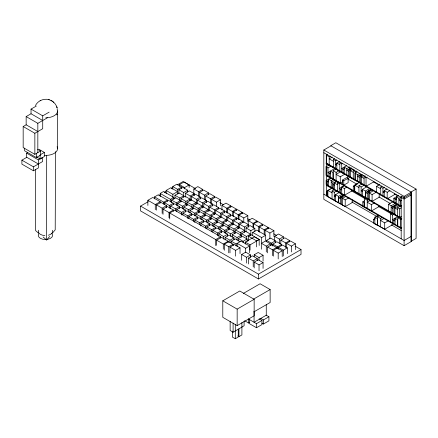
<?xml version="1.0" encoding="UTF-8"?>
<svg xmlns="http://www.w3.org/2000/svg" width="438" height="438" viewBox="0 0 438 438"><rect width="100%" height="100%" fill="white"/><g stroke="black" fill="none" stroke-linecap="round" stroke-linejoin="round"><path stroke-width="0.66" d="M43.143 237.024L46.652 240.008L46.68 155.381M55.522 151.614L55.21 229.808L51.788 233.887M56.896 114.893L57.05 114.455L56.94 114.772M35.379 105.646C37.745 100.817 43.691 98.172 48.859 99.656M46.652 240.008L49.647 236.438M42.721 120.505L31.032 113.754L31.032 109.095L36.299 106.056M37.832 131.542L26.149 124.797L26.149 116.579L31.032 113.754M24.648 148.088L24.648 150.82L36.338 157.565L40.597 155.107L40.597 151.006L34.854 154.324L23.17 147.579L23.17 126.516L26.149 124.797M31.032 109.095L42.721 115.84L49.155 112.128M26.149 116.579L37.832 123.324L47.397 117.8M23.17 126.516L34.854 133.262L42.721 128.723L42.721 115.84M38.363 163.993L26.674 157.242L26.674 153.141L27.742 152.528M26.674 153.141L38.363 159.892L38.363 167.957L33.447 170.793L21.9 164.13L21.9 160.16L26.817 157.324M40.093 158.983L44.353 156.525L44.353 152.424L40.093 154.882L40.093 158.983L36.589 156.957M38.363 159.892L42.623 157.428L42.623 161.529L33.447 166.829L21.9 160.16M147.874 205.455L147.874 200.292L152.807 197.445L160.209 201.715L160.209 203.008M160.209 196.706L160.209 193.432L163.555 191.499L173.776 197.401L173.776 199.367M154.57 198.857L154.57 196.892L158.271 194.757L167.431 200.046L167.431 201.354M166.144 190.437L170.825 187.732L177.571 191.625L172.884 194.33L166.144 190.437L166.144 193.662M172.764 189.161L172.764 186.561L176.793 184.239L181.628 187.026L181.628 188.324M295.103 246.145L301.026 249.567L301.026 254.396L258.458 278.973L140.571 210.913L140.571 206.084L148.258 201.644M158.895 195.501L160.669 194.477M164.217 192.43L165.991 191.406M171.313 188.335L172.495 187.65M177.226 184.918L183.139 181.507L195.578 188.685M179.481 186.577L179.481 184.622L184.048 181.984L189.15 184.929L189.15 187.541M177.571 194.209L177.598 189.353L181.628 187.026M178.874 193.645L178.874 189.753L182.903 187.426L187.738 190.218L187.738 192.162M179.481 184.622L184.584 187.568L189.15 184.929M147.874 200.292L155.276 204.568L160.209 201.715M156.508 210.169L156.508 204.929L160.916 202.383L166.549 205.641L166.549 207.607M174.948 198.485L174.948 195.239L178.972 192.912L183.807 195.704L183.807 197.001M154.57 196.892L163.735 202.181L167.431 200.046M164.535 204.672L164.535 202.723L168.559 200.396L173.393 203.188L173.393 204.486M160.209 193.432L170.431 199.334L173.776 197.401M178.874 189.753L183.708 192.545L187.738 190.218M171.581 202.674L171.581 200.078L175.611 197.752L180.445 200.544L180.445 201.841M185.389 197.122L185.389 193.229L189.419 190.902L194.253 193.695L194.253 195.644M193.82 194.779L193.82 188.937L197.85 186.615L202.684 189.402L202.684 190.7M156.508 204.929L162.148 208.181L166.549 205.641M174.948 195.239L179.783 198.031L183.807 195.704M181.042 201.836L181.042 198.595L185.071 196.268L189.906 199.06L189.906 201.004M163.029 214.341L163.029 209.096L167.431 206.555L173.426 210.016L173.426 211.324M164.535 202.723L169.369 205.515L173.393 203.188M170.628 208.674L170.628 206.079L174.658 203.752L179.492 206.544L179.492 208.488M171.581 200.078L176.415 202.871L180.445 200.544M185.389 193.229L190.223 196.021L194.253 193.695M177.68 206.03L177.68 203.429L181.71 201.108L186.539 203.894L186.539 205.844M193.82 188.937L198.655 191.729L202.684 189.402M191.488 200.478L191.488 196.585L195.512 194.258L200.347 197.051L200.347 198.994M199.586 196.897L199.586 192.353L203.615 190.026L208.45 192.819L208.45 194.768M181.042 198.595L185.876 201.381L189.906 199.06M163.029 209.096L169.019 212.556L173.426 210.016M170.628 206.079L175.463 208.866L179.492 206.544M187.157 205.367L187.157 202.121L191.187 199.799L196.021 202.586L196.021 204.535M169.725 219.005L169.725 213.021L174.658 210.174L220.648 236.723L220.648 238.053M176.744 211.554L176.744 209.605L180.774 207.284L185.608 210.07L185.608 212.019M177.68 203.429L182.515 206.221L186.539 203.894M191.488 196.585L196.317 199.372L200.347 197.051M183.796 209.556L183.796 206.96L187.82 204.634L192.654 207.426L192.654 209.375M199.586 192.353L204.42 195.145L208.45 192.819M197.598 204.009L197.598 200.111L201.628 197.79L206.462 200.577L206.462 202.526M205.729 200.533L205.729 195.989L209.758 193.662L214.593 196.454L214.593 197.752M187.157 202.121L191.992 204.913L196.021 202.586M176.744 209.605L181.578 212.397L185.608 210.07M193.339 208.86L193.339 205.614L197.363 203.292L202.197 206.079L202.197 208.028M182.925 215.047L182.925 213.098L186.949 210.777L191.784 213.563L191.784 215.512M183.796 206.96L188.625 209.753L192.654 207.426M197.598 200.111L202.433 202.904L206.462 200.577M189.972 213.049L189.972 210.454L194.001 208.132L198.836 210.919L198.836 212.868M205.729 195.989L210.563 198.781L214.593 196.454M203.779 207.502L203.779 203.604L207.809 201.283L212.638 204.07L212.638 206.019M211.57 203.905L211.57 199.361L215.6 197.034L220.434 199.827L220.434 205.668M193.339 205.614L198.173 208.406L202.197 206.079M199.257 212.353L199.257 209.112L203.287 206.785L208.121 209.572L208.121 211.521M182.925 213.098L187.76 215.89L191.784 213.563M188.844 218.54L188.844 216.591L192.873 214.27L197.708 217.056L197.708 219.005M189.972 210.454L194.806 213.246L198.836 210.919M203.779 203.604L208.614 206.397L212.638 204.07M195.895 215.896L195.895 213.947L199.925 211.625L204.76 214.412L204.76 216.361M211.57 199.361L216.405 202.153L220.434 199.827M209.703 210.996L209.703 207.097L213.728 204.776L218.562 207.563L218.562 208.866M199.257 209.112L204.092 211.899L208.121 209.572M205.247 215.737L205.247 212.49L209.276 210.169L214.111 212.956L214.111 214.253M188.844 216.591L193.678 219.383L197.708 217.056M194.833 222.57L194.833 219.975L198.863 217.653L203.697 220.44L203.697 222.389M195.895 213.947L200.73 216.739L204.76 214.412M221.962 209.988L221.962 205.449L225.992 203.123L230.826 205.915L230.826 207.212M209.703 207.097L214.538 209.89L218.562 207.563M201.88 219.925L201.88 217.33L205.909 215.003L210.744 217.796L210.744 219.745M215.688 213.728L215.688 210.481L219.717 208.159L224.552 210.946L224.552 212.895M205.247 212.49L210.081 215.282L214.111 212.956M416.1 189.09L411.019 192.019L411.019 241.354L416.1 238.425L416.1 189.09L335.831 142.744L330.75 145.679L411.304 192.183L411.304 241.519L404.099 245.68L323.824 199.339L323.824 149.999L331.035 145.838M211.297 219.159L211.297 215.912L215.326 213.585L220.161 216.377L220.161 217.675M194.833 219.975L199.668 222.767L203.697 220.44M221.962 205.449L226.796 208.236L230.826 205.915M200.883 225.992L200.883 223.396L204.913 221.07L209.747 223.862L209.747 225.811M201.88 217.33L206.714 220.122L210.744 217.796M227.574 213.229L227.574 208.691L231.603 206.364L236.438 209.156L236.438 210.454M215.688 210.481L220.522 213.273L224.552 210.946M207.93 223.347L207.93 220.752L211.959 218.425L216.794 221.217L216.794 223.161M221.737 217.149L221.737 213.903L225.767 211.576L230.602 214.368L230.602 216.317M211.297 215.912L216.131 218.704L220.161 216.377M353.263 179.087L353.263 170.524L355.24 171.669L355.24 180.226L326.266 163.5L326.266 155.118L327.389 154.466M217.286 222.685L217.286 219.443L221.31 217.117L226.145 219.909L226.145 221.206M200.883 223.396L205.718 226.189L209.747 223.862M227.574 208.691L232.408 211.477L236.438 209.156M206.873 228.871L206.873 226.928L210.897 224.601L215.731 227.393L215.731 228.691M207.93 220.752L212.764 223.544L216.794 221.217M233.339 216.471L233.339 211.926L237.369 209.605L242.203 212.392L242.203 213.695M326.266 155.118L329.184 156.804L330.307 156.152M221.737 213.903L226.572 216.695L230.602 214.368M213.919 226.879L213.919 224.283L217.949 221.956L222.783 224.749L222.783 226.046M227.727 220.675L227.727 217.434L231.757 215.107L236.591 217.9L236.591 219.843M332.135 157.111L329.184 158.813L333.351 161.222M217.286 219.443L222.121 222.236L226.145 219.909M223.27 225.997L223.27 222.75L227.3 220.424L232.135 223.216L232.135 225.165M333.351 167.59L333.351 159.383L334.517 158.709M206.873 226.928L211.707 229.72L215.731 227.393M233.339 211.926L238.173 214.719L242.203 212.392M212.857 232.184L212.857 230.235L216.887 227.908L221.721 230.7L221.721 232.649M238.951 219.712L238.951 215.167L242.981 212.846L247.815 215.633L247.815 221.475M213.919 224.283L218.754 227.07L222.783 224.749M333.351 159.383L335.563 160.658L336.729 159.985M227.727 217.434L232.562 220.226L236.591 217.9M219.909 230.185L219.909 227.59L223.933 225.263L228.767 228.056L228.767 230.005M330.433 177.823L330.433 171.055L333.028 172.556L333.028 179.323L326.047 175.288L326.047 166.769L329.458 164.803M233.711 224.634L233.711 220.741L237.741 218.414L242.575 221.206L242.575 222.504M223.27 222.75L228.105 225.543L232.135 223.216M326.047 166.769L327.963 167.874L330.805 166.237M336.849 169.61L336.849 163.029L339.691 161.387M337.2 163.516L335.563 164.464L336.849 165.203M229.194 229.49L229.194 226.243L233.224 223.922L238.058 226.709L238.058 228.658M212.857 230.235L217.691 233.027L221.721 230.7M238.951 215.167L243.785 217.96L247.815 215.633M339.811 171.318L339.811 162.799L340.945 162.142M218.781 236.323L218.781 233.728L222.811 231.401L227.645 234.193L227.645 236.142M219.909 227.59L224.738 230.383L228.767 228.056M233.711 220.741L238.546 223.533L242.575 221.206M339.811 162.799L341.722 163.905L342.861 163.248M225.827 233.678L225.827 231.083L229.857 228.756L234.691 231.549L234.691 233.498M334.982 168.427L327.963 172.49L330.433 173.913M239.635 228.127L239.635 224.234L243.665 221.907L248.499 224.699L248.499 227.295M342.636 181.797L340.277 183.161L333.192 179.065L333.192 170.683L335.995 169.068M330.329 172.545L329.195 173.202L329.195 177.105M248.204 226.441L248.204 220.599L252.233 218.272L257.068 221.064L257.068 222.362M169.725 213.021L215.715 239.57L220.648 236.723M229.194 226.243L234.029 229.036L238.058 226.709M216.596 245.335L216.596 240.172L221.529 237.325L228.225 241.19L228.225 242.477M218.781 233.728L223.615 236.52L227.645 234.193M346.841 165.564L341.722 168.515L344.191 169.944M235.562 229.923L239.591 227.596L244.426 230.388L240.396 232.715L235.562 229.923L235.562 233.169M333.192 170.683L336.11 172.369L338.913 170.754M225.827 231.083L230.662 233.876L234.691 231.549M344.662 168.241L342.954 169.227L342.954 173.136M225.148 240.002L225.148 237.407L229.178 235.08L234.012 237.872L234.012 239.816M244.426 232.337L244.47 227.026L248.499 224.699M340.83 171.658L336.11 174.384L340.277 176.788L344.996 174.067M232.2 237.358L232.2 234.763L236.224 232.436L241.059 235.228L241.059 237.172M336.264 181.244L332.847 183.21L332.847 188.307L326.151 184.442L326.151 180.538L330.893 177.79M344.191 173.848L344.191 167.086L346.792 168.586L349.634 166.944M248.204 220.599L253.038 223.391L257.068 221.064M246.008 231.806L246.008 227.913L250.032 225.586L254.867 228.379L254.867 231.625M253.668 228.297L253.668 223.752L257.697 221.425L262.526 224.218L262.526 225.515M328.522 180.587L327.383 181.244L327.383 185.154M350.772 167.951L346.792 170.251L348.424 171.192M349.666 177.007L349.666 168.794L351.309 167.842M349.666 168.794L350.553 169.309L352.196 168.356M328.62 185.865L328.62 179.104L331.216 180.604L333.493 179.29M216.596 240.172L223.292 244.037L228.225 241.19M225.148 237.407L229.983 240.199L234.012 237.872M353.291 169.21L350.553 170.793L353.263 172.353M241.656 236.936L241.656 233.689L245.685 231.363L250.52 234.155L250.52 235.452M334.632 180.303L331.216 182.268L332.847 183.21M224.349 250.279L224.349 244.207L228.751 241.661L233.158 244.207L233.158 245.554M232.2 234.763L237.035 237.555L241.059 235.228M353.263 170.524L354.402 169.867M231.242 243.123L231.242 241.174L235.272 238.847L240.106 241.639M246.008 227.913L250.837 230.706L254.867 228.379M253.668 223.752L258.502 226.545L262.526 224.218M238.288 241.124L238.288 238.529L242.318 236.202L247.152 238.995L247.152 241.59M334.386 189.577L334.386 182.996L337.233 181.354M351.725 189.698L351.725 191.05L344.334 195.315L333.104 188.838L333.104 184.431L334.199 183.801M355.24 171.669L356.384 171.006M259.356 232.228L259.356 227.037L263.386 224.71L268.22 227.503L268.22 228.8M337.348 191.286L337.348 182.766L338.486 182.109M342.489 180.034L346.858 177.51L348.139 178.255L348.139 182.657L343.77 185.175L342.489 184.436L342.489 180.034L343.77 180.774L348.139 178.255M374.03 181.682L366.037 186.298L354.988 179.919L354.988 173.152L357.26 171.838M252.71 235.639L252.71 232.414L256.734 230.092L265.68 235.261L265.68 240.424M224.349 244.207L228.751 246.747L233.158 244.207M241.656 233.689L246.49 236.482L250.52 234.155M248.505 240.867L248.505 236.175L251.045 234.708L259.186 239.411L259.186 245.439M341.908 194.373L338.497 196.344L338.497 202.925L327.876 196.793L327.876 190.421L332.004 188.039M337.348 182.766L339.264 183.872L340.403 183.215M229.983 252.89L229.983 247.109L234.39 244.568L240.029 247.82L240.029 253.602M326.403 191.406L327.684 192.145L327.684 196.547L326.403 195.808L326.403 191.406L330.225 189.2M231.242 241.174L236.077 243.966L241.086 241.146L249.545 246.03L249.545 252.682M354.988 173.152L357.583 174.653L359.861 173.339M238.288 238.529L243.123 241.322L247.152 238.995M259.356 227.037L264.191 229.83L268.22 227.503M332.042 199.197L332.042 190.99L334.369 189.649M361 174.351L357.583 176.322L359.215 177.264M359.215 182.361L359.215 175.43L360.857 174.483M360.463 183.079L360.463 174.861L361.553 174.231M265.045 234.779L265.045 230.235L269.074 227.908L273.909 230.7L273.909 236.542M245.275 242.083L254.412 236.805L259.197 239.57L250.065 244.847L245.275 242.083L245.275 244.065M360.463 174.861L361.35 175.375L362.445 174.746M341.733 193.815L341.733 187.053L344.575 185.411M343.814 185.86L339.264 188.482L341.733 189.911M332.042 190.99L334.254 192.266L336.581 190.924M364.087 175.282L361.35 176.859L364.06 178.425M341.635 188.537L340.496 189.194L340.496 193.103M229.983 247.109L235.622 250.366L240.029 247.82M364.06 185.154L364.06 176.596L365.199 175.934M341.733 187.053L344.334 188.554L346.606 187.24M335.535 201.217L335.535 194.636L339.516 192.337M252.71 232.414L261.661 237.582L265.68 235.261M265.045 230.235L269.879 233.027L273.909 230.7M248.505 236.175L256.646 240.878L259.186 239.411M335.891 195.129L334.254 196.071L335.535 196.815M364.06 176.596L366.037 177.74L367.181 177.078M369.929 188.417L365.38 191.045L365.38 197.626L354.758 191.494L354.758 185.121L359.472 182.4M237.21 246.709L237.21 243.386L245.669 248.269L249.545 246.03M353.285 186.106L354.566 186.845L354.566 191.247L353.285 190.508L353.285 186.106L357.654 183.582M358.925 193.897L358.925 185.69L361.832 184.009M352.322 199.838L352.322 202.531L345.21 206.637L338.733 202.904L338.733 197.806L343.852 194.85M340.364 203.845L340.364 196.914L343.649 195.019M341.613 204.562L341.613 196.344L343.797 195.08M241.688 260.325L241.688 254.483L245.718 252.157L250.552 254.949L250.552 257.544M261.453 249.184L261.453 243.342L265.477 241.02L270.312 243.807L270.312 245.756M266.561 241.694L266.561 240.391L270.591 238.069L275.425 240.856L275.425 242.805M341.613 196.344L342.5 196.859L344.69 195.594M274.527 240.862L274.527 236.323L278.552 233.996L283.386 236.788L283.386 238.732M358.925 185.69L361.136 186.966L364.044 185.285M345.785 196.448L342.5 198.343L345.21 199.909L349.037 197.697M362.418 195.917L362.418 189.336L366.967 186.708M362.226 190.141L361.136 190.771L362.418 191.516M241.688 254.483L246.523 257.276L250.552 254.949M261.453 243.342L266.288 246.134L270.312 243.807M266.561 240.391L271.396 243.183L275.425 240.856M274.527 236.323L279.362 239.11L283.386 236.788M248.384 263.983L248.384 258.146L252.414 255.819L257.248 258.612L257.248 260.555M254.199 256.734L254.199 254.79L258.228 252.463L263.063 255.25L263.063 261.092M267.673 252.863L267.673 247.021L271.697 244.694L276.531 247.486L276.531 248.784M272.781 246.019L272.781 244.07L276.811 241.749L281.645 244.535L281.645 245.833M280.818 244.026L280.818 240.128L284.848 237.807L289.682 240.593L289.682 241.896M379.204 193.864L379.204 197.231L372.092 201.338L365.615 197.598L365.615 192.506L371.304 189.221M367.247 198.545L367.247 191.614L371.079 189.402M368.495 199.263L368.495 191.045L371.227 189.462M376.554 192.725L376.554 186.353L379.505 184.65M368.495 191.045L369.382 191.559L372.119 189.977M373.214 190.831L369.382 193.043L372.092 194.609L376.466 192.079M380.726 195.129L380.726 186.922L381.887 186.249M248.384 258.146L253.219 260.933L257.248 258.612M254.199 254.79L259.033 257.577L263.063 255.25M267.673 247.021L272.507 249.813L276.531 247.486M272.781 244.07L277.615 246.862L281.645 244.535M280.818 240.128L285.653 242.92L289.682 240.593M273.361 256.148L273.361 250.306L277.385 247.979L282.22 250.771L282.22 256.613M278.469 249.304L278.469 247.355L282.499 245.028L287.333 247.82L287.333 253.662M286.507 247.87L286.507 243.325L290.536 241.004L295.371 243.791L295.371 249.633M254.199 267.952L254.199 262.11L258.228 259.789L263.063 262.576L263.063 268.417M379.067 206.572L371.397 210.996L364.312 206.906L364.312 198.524L365.434 197.877M380.726 186.922L382.938 188.198L384.684 187.19M362.817 201.803L364.098 202.542L364.098 206.944L362.817 206.205L362.817 201.803L364.454 200.856M364.312 198.524L367.23 200.21L368.353 199.558M384.219 197.144L384.219 190.568L387.061 188.926M384.575 191.056L382.938 192.003L384.219 192.742M273.361 250.306L278.196 253.098L282.22 250.771M278.469 247.355L283.304 250.147L287.333 247.82M370.181 200.516L367.23 202.219L371.397 204.628L374.348 202.925M286.507 243.325L291.341 246.118L295.371 243.791M254.199 262.11L259.033 264.902L263.063 262.576M384.219 190.568L387.181 192.277L390.023 190.634M140.571 206.084L258.458 274.144L301.026 249.567M401.684 205.351L400.546 206.008L393.85 202.137L393.85 198.233L398.591 195.485M396.784 197.96L395.081 198.945L395.081 202.849M401.317 216.421L399.604 217.412L388.555 211.034L388.555 204.267L393.105 201.644M396.319 203.566L396.319 196.799L398.914 198.299L401.192 196.985M222.789 300.813L239.778 291.002L254.149 299.302L254.149 315.803L237.161 325.615L222.789 317.315L222.789 300.813L237.161 309.113L254.149 299.302M323.824 149.999L404.099 196.344L411.304 192.183M401.192 198.655L398.914 199.969L400.546 200.911L401.684 200.254M411.304 193.547L404.099 197.708L401.181 196.021L401.181 238.819M388.555 204.267L391.15 205.767L395.131 203.467M411.304 194.905L404.099 199.066L323.824 152.725M397.162 204.015L391.15 207.437L392.782 208.379M394.025 214.193L394.025 205.975L397.31 204.081M374.851 223.911L374.851 217.144L378.262 215.173M243.331 293.438L260.101 283.758L270.142 289.556L270.142 302.505L253.952 311.851M394.025 205.975L394.917 206.49L397.655 204.913M392.366 222.909L392.366 224.82L384.701 229.249L377.611 225.154L377.611 216.772L379.292 215.803M374.851 217.144L377.452 218.644L377.452 225.411L373.614 223.194L373.614 219.285L375.322 218.305M399.297 205.449L394.917 207.973L397.627 209.539M397.627 216.268L397.627 207.711L400.48 206.063M377.611 216.772L380.529 218.458L382.215 217.489M390.63 222.416L390.63 213.897L391.769 213.24M397.627 207.711L399.604 208.849L401.317 207.864M384.071 218.431L380.529 220.473L384.701 222.876L388.238 220.834M390.63 213.897L392.547 215.003L394.249 214.018M253.372 299.236L270.142 289.556M397.857 216.542L392.547 219.619L395.016 221.042M401.816 227.234L400.693 227.88L397.775 226.194L397.775 217.812L398.892 217.166M395.481 219.345L393.778 220.33L393.778 224.234M397.775 217.812L400.693 219.498L401.816 218.852M244.656 320.731L248.68 323.058L249.78 322.423M241.902 327.033L244.103 325.762L244.103 321.213M230.147 321.388L230.147 330.493L233.104 332.201L241.902 327.12M248.39 318.99L256.493 323.644L261.995 320.468L261.995 324.563L256.493 327.739L249.594 323.759L249.594 319.663M260.55 318.278L263.424 319.937L268.921 316.762L268.921 320.857L263.424 324.032L261.7 323.041M411.304 236.339L404.099 240.5L323.824 194.154M232.343 331.177L232.343 337.036L235.305 338.744L238.261 337.036L238.261 329.223M237.763 335.957L238.945 336.641L241.902 334.933L241.902 322.483M40.115 100.74L40.69 100.439M48.985 99.689C53.042 100.778 56.343 104.222 57.263 108.317M48.673 99.607L49.187 99.749M50.989 100.45L51.564 100.751M373.422 181.869L379.313 185.274M394.638 194.116L398.169 196.158M359.215 175.43L360.463 176.147M349.666 170.081L348.424 169.364L348.424 176.29M336.849 163.029L339.811 164.737M376.554 186.353L380.726 188.762M393.85 198.233L396.319 199.657M347.701 178.901L357.129 184.343M378.93 196.93L390.121 203.396M367.247 191.614L368.495 192.331M394.025 207.262L392.782 206.544L392.782 213.476M362.418 189.336L365.38 191.045M354.758 185.121L358.925 187.53M365.615 192.506L367.247 193.448M326.348 174.899L401.181 218.102M326.348 175.556L401.181 218.759M351.435 190.842L364.991 198.666M378.541 206.49L391.506 213.974M334.386 182.996L337.348 184.705M333.104 184.431L334.386 185.175M326.151 180.538L328.62 181.962M351.692 201.923L377.069 216.575M391.238 224.754L401.268 230.547M340.364 196.914L341.613 197.631M335.535 194.636L338.497 196.344M327.876 190.421L332.042 192.829M338.733 197.806L340.364 198.748M373.614 219.285L374.851 220.002M219.871 202.712L223.424 204.765M247.711 218.786L250.082 220.155M273.777 233.832L276.739 235.545M239.635 224.234L244.47 227.026M172.764 186.561L177.598 189.353M39.097 149.385L44.353 152.424M37.673 149.32L40.597 151.006M266.047 315.103L268.921 316.762M259.121 318.809L261.995 320.468M51.854 100.915L52.423 101.282M38.637 233.186L35.631 230.629L35.368 169.451M53.255 101.901L53.803 102.377M56.798 106.801L56.902 107.113M56.945 107.233L57.055 107.551M404.099 196.344L404.099 245.68M400.693 219.498L400.693 227.88M400.546 200.911L400.546 206.008M399.604 208.849L399.604 217.412M398.914 198.299L398.914 205.066M397.611 226.451L397.611 219.684L395.016 218.184L395.016 224.951M394.917 206.49L394.917 214.708M394.572 193.273L394.572 194.587L387.181 198.857L387.181 192.277M392.547 215.003L392.547 223.522M391.15 205.767L391.15 212.534M384.701 222.876L384.701 229.249M382.938 188.198L382.938 196.405M380.529 218.458L380.529 226.84M372.092 194.609L372.092 201.338M371.397 204.628L371.397 210.996M369.382 191.559L369.382 199.777M367.23 200.21L367.23 208.592M366.037 177.74L366.037 186.298M361.35 175.375L361.35 183.593M361.136 186.966L361.136 195.178M357.583 174.653L357.583 181.42M350.553 169.309L350.553 177.521M347.947 175.55L347.947 178.731M346.792 168.586L346.792 175.348M345.21 199.909L345.21 206.637M344.334 188.554L344.334 195.315M343.77 180.774L343.77 185.175M342.5 196.859L342.5 205.077M341.722 163.905L341.722 172.424M340.277 176.788L340.277 183.161M339.264 183.872L339.264 192.391M336.11 172.369L336.11 180.752M335.563 160.658L335.563 168.865M334.254 192.266L334.254 200.478M331.216 180.604L331.216 187.365M329.184 156.804L329.184 165.186M327.963 167.874L327.963 176.394M326.348 154.181L326.348 195.616M291.341 246.118L291.341 251.959M285.653 242.92L285.653 247.465M283.304 250.147L283.304 255.989M279.362 239.11L279.362 243.654M278.196 253.098L278.196 258.94M277.615 246.862L277.615 248.811M272.507 249.813L272.507 255.655M271.396 243.183L271.396 245.132M269.879 233.027L269.879 238.863M266.288 246.134L266.288 251.976M266.266 304.322L266.266 315.229L254.067 322.269L254.067 311.363M264.191 229.83L264.191 234.368M263.424 319.937L263.424 324.032M261.661 237.582L261.661 242.745M259.033 257.577L259.033 260.172M259.033 264.902L259.033 270.744M258.502 226.545L258.502 231.735M258.458 274.144L258.458 278.973M256.646 240.878L256.646 246.906M256.493 323.644L256.493 327.739M253.219 260.933L253.219 266.775M253.038 223.391L253.038 227.284M250.837 230.706L250.837 235.244M250.065 244.847L250.065 250.125M248.68 318.957L248.68 323.058M246.49 236.482L246.49 239.077M246.523 257.276L246.523 263.112M245.669 248.269L245.669 252.261M243.785 217.96L243.785 222.504M243.123 241.322L243.123 242.619M240.396 232.715L240.396 235.31M238.945 328.829L238.945 336.641M238.546 223.533L238.546 228.724M238.173 214.719L238.173 219.263M237.161 309.113L237.161 325.615M237.035 237.555L237.035 240.15M236.077 243.966L236.077 245.91M235.622 250.366L235.622 256.142M235.305 324.427L235.305 338.744M234.029 229.036L234.029 231.631M233.104 323.096L233.104 332.201M232.562 220.226L232.562 224.765M232.408 211.477L232.408 216.022M230.662 233.876L230.662 236.471M229.983 240.199L229.983 242.794M228.751 246.747L228.751 252.825M228.105 225.543L228.105 228.138M226.796 208.236L226.796 212.78M226.572 216.695L226.572 221.234M224.738 230.383L224.738 232.978M223.615 236.52L223.615 239.115M223.292 244.037L223.292 249.2M222.121 222.236L222.121 224.179M220.522 213.273L220.522 217.817M218.754 227.07L218.754 229.019M217.691 233.027L217.691 235.622M216.405 202.153L216.405 206.692M216.131 218.704L216.131 220.648M215.715 239.57L215.715 245.559M214.538 209.89L214.538 214.434M212.764 223.544L212.764 226.139M211.707 229.72L211.707 231.664M210.563 198.781L210.563 203.325M210.081 215.282L210.081 217.878M208.614 206.397L208.614 210.941M206.714 220.122L206.714 222.071M205.718 226.189L205.718 228.132M204.42 195.145L204.42 199.69M204.092 211.899L204.092 214.494M202.433 202.904L202.433 207.448M200.73 216.739L200.73 219.334M199.668 222.767L199.668 224.716M198.655 191.729L198.655 196.273M198.173 208.406L198.173 211.001M196.317 199.372L196.317 203.916M194.806 213.246L194.806 215.841M193.678 219.383L193.678 221.332M191.992 204.913L191.992 207.508M190.223 196.021L190.223 200.566M188.625 209.753L188.625 212.348M187.76 215.89L187.76 218.485M185.876 201.381L185.876 203.982M184.584 187.568L184.584 188.871M183.708 192.545L183.708 195.786M182.515 206.221L182.515 208.816M181.578 212.397L181.578 214.992M179.783 198.031L179.783 200.626M176.415 202.871L176.415 205.466M175.463 208.866L175.463 210.815M172.884 194.33L172.884 197.554M170.431 199.334L170.431 201.951M169.369 205.515L169.369 208.11M169.019 212.556L169.019 217.801M163.735 202.181L163.735 204.146M162.148 208.181L162.148 213.426M155.276 204.568L155.276 209.731M57.57 110.989L57.57 148.613M37.832 123.324L37.832 152.605M36.338 153.464L36.338 157.565M34.854 133.262L34.854 154.324M33.447 166.829L33.447 170.793M52.352 230.306A7.172 4.139 0 0 1 48.377 235.217M44.879 235.562A7.172 4.139 0 0 1 38.588 230.235M52.352 234.259A7.172 4.139 0 0 1 45.136 239.526A7.172 4.139 0 0 1 38.752 233.908M57.093 109.078A11.738 6.778 0 0 1 45.842 117.773M57.093 146.703A11.738 6.778 0 0 1 44.172 155.331M400.978 206.101L326.146 162.898L326.146 163.56L400.978 206.763L400.978 206.101M401.383 228.001L326.551 184.798L326.551 185.46L401.383 228.663L401.383 228.001"/></g></svg>
